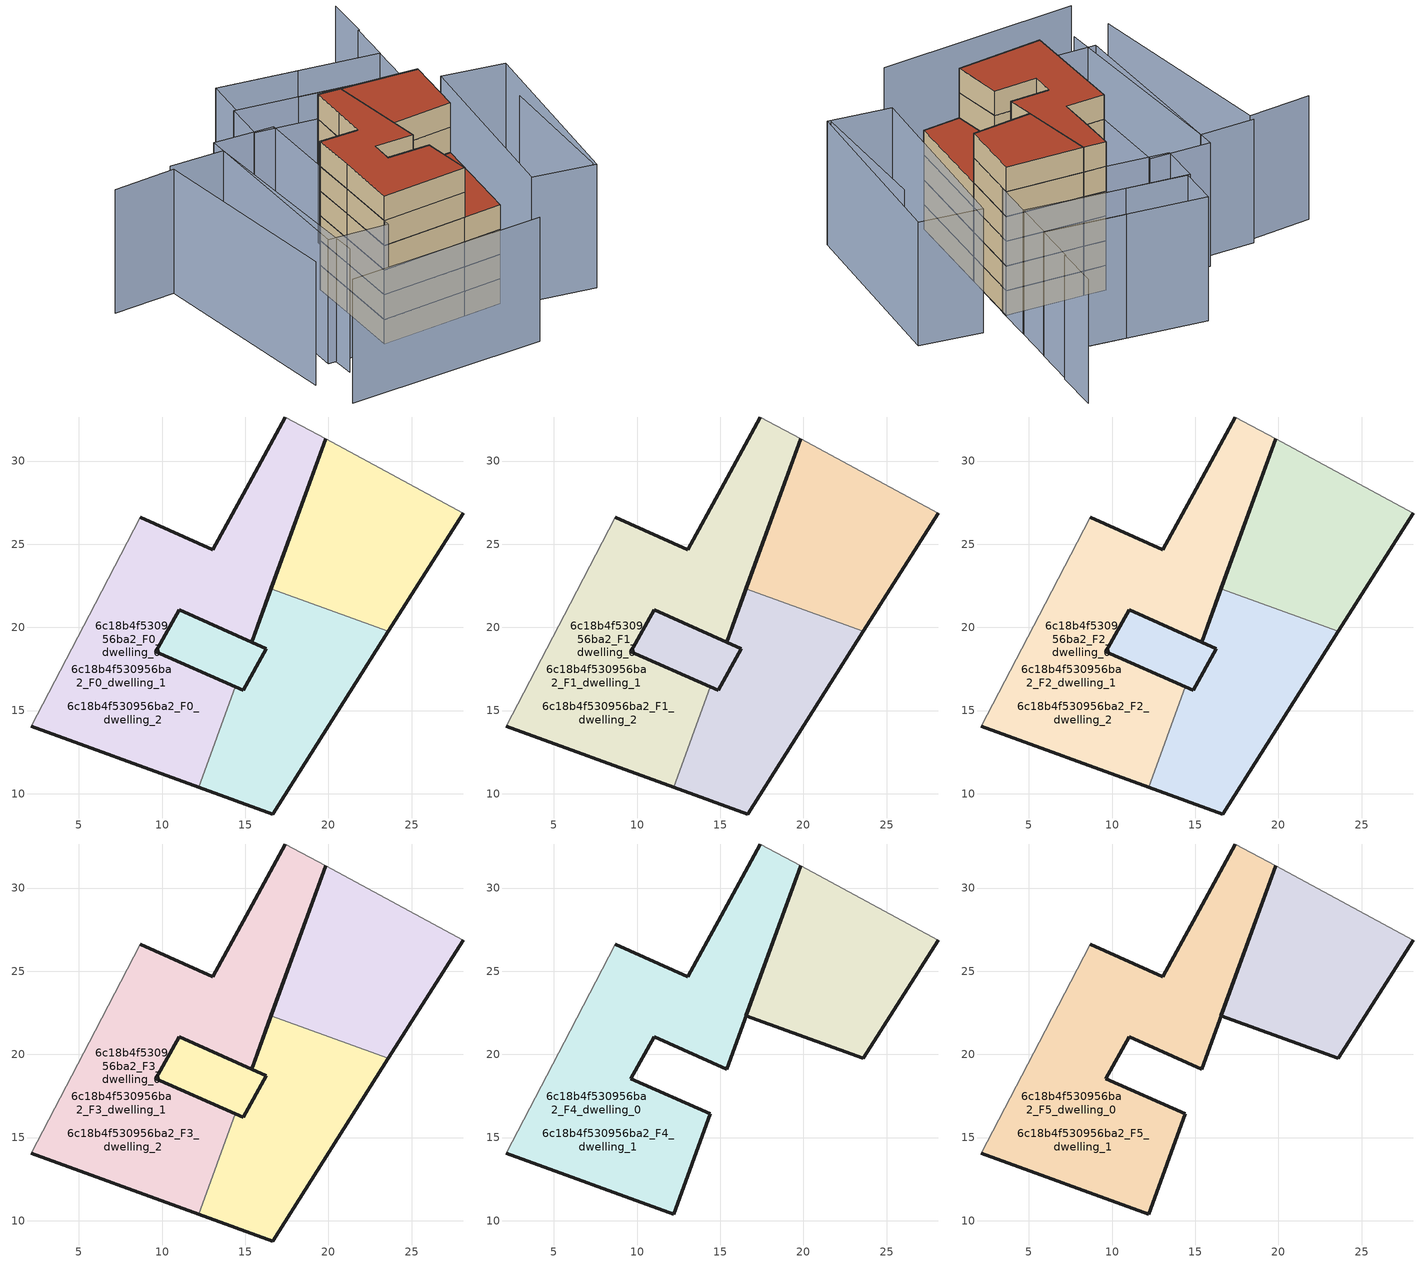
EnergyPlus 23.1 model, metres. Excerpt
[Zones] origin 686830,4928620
6c18b4f530956ba2_F0_dwelling_0
 floor ground (EU_floor_Construction): 12.22,10.39 14.41,16.44 9.62,18.55 11.03,21.07 15.38,19.11 16.55,22.32 19.83,31.34 17.42,32.65 15.06,28.33 13.06,24.66 8.68,26.61 5.98,21.41 2.15,14.06 z0; 23.6,19.76 28.1,26.86 19.83,31.34 16.55,22.32 z0; 16.65,8.78 23.6,19.76 16.55,22.32 15.38,19.11 16.26,18.71 14.89,16.23 14.41,16.44 12.22,10.39 z0; 14.89,16.23 16.26,18.71 15.38,19.11 11.03,21.07 9.62,18.55 14.41,16.44 z0
 wall outside (EU_wall_Construction): 19.83,31.34 15.38,19.11 11.03,21.07 9.62,18.55 14.41,16.44 / 12.22,10.39 2.15,14.06 / 8.68,26.61 13.06,24.66 15.06,28.33 17.42,32.65 z0:3
 wall adiabatic (EU_wall_Construction): 17.42,32.65 19.83,31.34 / 2.15,14.06 5.98,21.41 8.68,26.61 z0:3
 wall to 6c18b4f530956ba2_F0_dwelling_2 (EU_wall_Construction): 14.41,16.44 12.22,10.39 z0:3
6c18b4f530956ba2_F0_dwelling_1
 floor ground (EU_floor_Construction): 12.22,10.39 14.41,16.44 9.62,18.55 11.03,21.07 15.38,19.11 16.55,22.32 19.83,31.34 17.42,32.65 15.06,28.33 13.06,24.66 8.68,26.61 5.98,21.41 2.15,14.06 z0; 23.6,19.76 28.1,26.86 19.83,31.34 16.55,22.32 z0
 wall outside (EU_wall_Construction): 16.55,22.32 19.83,31.34 / 28.1,26.86 23.6,19.76 z0:3
 wall adiabatic (EU_wall_Construction): 19.83,31.34 28.1,26.86 z0:3
 wall to 6c18b4f530956ba2_F0_dwelling_2 (EU_wall_Construction): 23.6,19.76 16.55,22.32 z0:3
6c18b4f530956ba2_F0_dwelling_2
 floor ground (EU_floor_Construction): 12.22,10.39 14.41,16.44 9.62,18.55 11.03,21.07 15.38,19.11 16.55,22.32 19.83,31.34 17.42,32.65 15.06,28.33 13.06,24.66 8.68,26.61 5.98,21.41 2.15,14.06 z0; 16.65,8.78 23.6,19.76 16.55,22.32 15.38,19.11 16.26,18.71 14.89,16.23 14.41,16.44 12.22,10.39 z0; 14.89,16.23 16.26,18.71 15.38,19.11 11.03,21.07 9.62,18.55 14.41,16.44 z0
 wall outside (EU_wall_Construction): 23.6,19.76 16.65,8.78 12.22,10.39 / 14.41,16.44 14.89,16.23 16.26,18.71 15.38,19.11 16.55,22.32 z0:3
6c18b4f530956ba2_F1_dwelling_0
 floor outside (EU_floor_Construction): 14.89,16.23 16.26,18.71 15.38,19.11 11.03,21.07 9.62,18.55 14.41,16.44 z3; 16.65,8.78 23.6,19.76 16.55,22.32 15.38,19.11 16.26,18.71 14.89,16.23 14.41,16.44 12.22,10.39 z3; 23.6,19.76 28.1,26.86 19.83,31.34 16.55,22.32 z3
 floor to 6c18b4f530956ba2_F0_dwelling_0 (EU_floor_Construction): 12.22,10.39 14.41,16.44 9.62,18.55 11.03,21.07 15.38,19.11 16.55,22.32 19.83,31.34 17.42,32.65 15.06,28.33 13.06,24.66 8.68,26.61 5.98,21.41 2.15,14.06 z3
 wall outside (EU_wall_Construction): 19.83,31.34 15.38,19.11 11.03,21.07 9.62,18.55 14.41,16.44 / 12.22,10.39 2.15,14.06 / 8.68,26.61 13.06,24.66 15.06,28.33 17.42,32.65 z3:6
 wall adiabatic (EU_wall_Construction): 17.42,32.65 19.83,31.34 / 2.15,14.06 5.98,21.41 8.68,26.61 z3:6
 wall to 6c18b4f530956ba2_F1_dwelling_2 (EU_wall_Construction): 14.41,16.44 12.22,10.39 z3:6
6c18b4f530956ba2_F1_dwelling_1
 floor outside (EU_floor_Construction): 12.22,10.39 14.41,16.44 9.62,18.55 11.03,21.07 15.38,19.11 16.55,22.32 19.83,31.34 17.42,32.65 15.06,28.33 13.06,24.66 8.68,26.61 5.98,21.41 2.15,14.06 z3
 floor to 6c18b4f530956ba2_F0_dwelling_1 (EU_floor_Construction): 23.6,19.76 28.1,26.86 19.83,31.34 16.55,22.32 z3
 wall outside (EU_wall_Construction): 16.55,22.32 19.83,31.34 / 28.1,26.86 23.6,19.76 z3:6
 wall adiabatic (EU_wall_Construction): 19.83,31.34 28.1,26.86 z3:6
 wall to 6c18b4f530956ba2_F1_dwelling_2 (EU_wall_Construction): 23.6,19.76 16.55,22.32 z3:6
6c18b4f530956ba2_F1_dwelling_2
 floor to 6c18b4f530956ba2_F0_dwelling_2 (EU_floor_Construction): 12.22,10.39 14.41,16.44 9.62,18.55 11.03,21.07 15.38,19.11 16.55,22.32 19.83,31.34 17.42,32.65 15.06,28.33 13.06,24.66 8.68,26.61 5.98,21.41 2.15,14.06 z3; 16.65,8.78 23.6,19.76 16.55,22.32 15.38,19.11 16.26,18.71 14.89,16.23 14.41,16.44 12.22,10.39 z3; 14.89,16.23 16.26,18.71 15.38,19.11 11.03,21.07 9.62,18.55 14.41,16.44 z3
 wall outside (EU_wall_Construction): 23.6,19.76 16.65,8.78 12.22,10.39 / 14.41,16.44 14.89,16.23 16.26,18.71 15.38,19.11 16.55,22.32 z3:6
6c18b4f530956ba2_F2_dwelling_0
 floor outside (EU_floor_Construction): 14.89,16.23 16.26,18.71 15.38,19.11 11.03,21.07 9.62,18.55 14.41,16.44 z6; 16.65,8.78 23.6,19.76 16.55,22.32 15.38,19.11 16.26,18.71 14.89,16.23 14.41,16.44 12.22,10.39 z6; 23.6,19.76 28.1,26.86 19.83,31.34 16.55,22.32 z6
 floor to 6c18b4f530956ba2_F1_dwelling_0 (EU_floor_Construction): 12.22,10.39 14.41,16.44 9.62,18.55 11.03,21.07 15.38,19.11 16.55,22.32 19.83,31.34 17.42,32.65 15.06,28.33 13.06,24.66 8.68,26.61 5.98,21.41 2.15,14.06 z6
 wall outside (EU_wall_Construction): 19.83,31.34 15.38,19.11 11.03,21.07 9.62,18.55 14.41,16.44 / 12.22,10.39 2.15,14.06 / 8.68,26.61 13.06,24.66 15.06,28.33 17.42,32.65 z6:9
 wall adiabatic (EU_wall_Construction): 17.42,32.65 19.83,31.34 / 2.15,14.06 5.98,21.41 8.68,26.61 z6:9
 wall to 6c18b4f530956ba2_F2_dwelling_2 (EU_wall_Construction): 14.41,16.44 12.22,10.39 z6:9
6c18b4f530956ba2_F2_dwelling_1
 floor outside (EU_floor_Construction): 12.22,10.39 14.41,16.44 9.62,18.55 11.03,21.07 15.38,19.11 16.55,22.32 19.83,31.34 17.42,32.65 15.06,28.33 13.06,24.66 8.68,26.61 5.98,21.41 2.15,14.06 z6
 floor to 6c18b4f530956ba2_F1_dwelling_1 (EU_floor_Construction): 23.6,19.76 28.1,26.86 19.83,31.34 16.55,22.32 z6
 wall outside (EU_wall_Construction): 16.55,22.32 19.83,31.34 / 28.1,26.86 23.6,19.76 z6:9
 wall adiabatic (EU_wall_Construction): 19.83,31.34 28.1,26.86 z6:9
 wall to 6c18b4f530956ba2_F2_dwelling_2 (EU_wall_Construction): 23.6,19.76 16.55,22.32 z6:9
6c18b4f530956ba2_F2_dwelling_2
 floor to 6c18b4f530956ba2_F1_dwelling_2 (EU_floor_Construction): 12.22,10.39 14.41,16.44 9.62,18.55 11.03,21.07 15.38,19.11 16.55,22.32 19.83,31.34 17.42,32.65 15.06,28.33 13.06,24.66 8.68,26.61 5.98,21.41 2.15,14.06 z6; 16.65,8.78 23.6,19.76 16.55,22.32 15.38,19.11 16.26,18.71 14.89,16.23 14.41,16.44 12.22,10.39 z6; 14.89,16.23 16.26,18.71 15.38,19.11 11.03,21.07 9.62,18.55 14.41,16.44 z6
 wall outside (EU_wall_Construction): 23.6,19.76 16.65,8.78 12.22,10.39 / 14.41,16.44 14.89,16.23 16.26,18.71 15.38,19.11 16.55,22.32 z6:9
6c18b4f530956ba2_F3_dwelling_0
 floor outside (EU_floor_Construction): 14.89,16.23 16.26,18.71 15.38,19.11 11.03,21.07 9.62,18.55 14.41,16.44 z9; 16.65,8.78 23.6,19.76 16.55,22.32 15.38,19.11 16.26,18.71 14.89,16.23 14.41,16.44 12.22,10.39 z9; 23.6,19.76 28.1,26.86 19.83,31.34 16.55,22.32 z9
 floor to 6c18b4f530956ba2_F2_dwelling_0 (EU_floor_Construction): 12.22,10.39 14.41,16.44 9.62,18.55 11.03,21.07 15.38,19.11 16.55,22.32 19.83,31.34 17.42,32.65 15.06,28.33 13.06,24.66 8.68,26.61 5.98,21.41 2.15,14.06 z9
 wall outside (EU_wall_Construction): 19.83,31.34 15.38,19.11 11.03,21.07 9.62,18.55 14.41,16.44 / 12.22,10.39 2.15,14.06 / 8.68,26.61 13.06,24.66 15.06,28.33 17.42,32.65 z9:12
 wall adiabatic (EU_wall_Construction): 17.42,32.65 19.83,31.34 / 2.15,14.06 5.98,21.41 8.68,26.61 z9:12
 wall to 6c18b4f530956ba2_F3_dwelling_2 (EU_wall_Construction): 14.41,16.44 12.22,10.39 z9:12
 roof outside (EU_floor_Construction): 15.38,19.11 16.26,18.71 14.89,16.23 14.41,16.44 9.62,18.55 11.03,21.07 z12; 23.6,19.76 16.65,8.78 12.22,10.39 14.41,16.44 14.89,16.23 16.26,18.71 15.38,19.11 16.55,22.32 z12
6c18b4f530956ba2_F3_dwelling_1
 floor outside (EU_floor_Construction): 12.22,10.39 14.41,16.44 9.62,18.55 11.03,21.07 15.38,19.11 16.55,22.32 19.83,31.34 17.42,32.65 15.06,28.33 13.06,24.66 8.68,26.61 5.98,21.41 2.15,14.06 z9
 floor to 6c18b4f530956ba2_F2_dwelling_1 (EU_floor_Construction): 23.6,19.76 28.1,26.86 19.83,31.34 16.55,22.32 z9
 wall outside (EU_wall_Construction): 16.55,22.32 19.83,31.34 / 28.1,26.86 23.6,19.76 z9:12
 wall adiabatic (EU_wall_Construction): 19.83,31.34 28.1,26.86 z9:12
 wall to 6c18b4f530956ba2_F3_dwelling_2 (EU_wall_Construction): 23.6,19.76 16.55,22.32 z9:12
6c18b4f530956ba2_F3_dwelling_2
 floor to 6c18b4f530956ba2_F2_dwelling_2 (EU_floor_Construction): 12.22,10.39 14.41,16.44 9.62,18.55 11.03,21.07 15.38,19.11 16.55,22.32 19.83,31.34 17.42,32.65 15.06,28.33 13.06,24.66 8.68,26.61 5.98,21.41 2.15,14.06 z9; 16.65,8.78 23.6,19.76 16.55,22.32 15.38,19.11 16.26,18.71 14.89,16.23 14.41,16.44 12.22,10.39 z9; 14.89,16.23 16.26,18.71 15.38,19.11 11.03,21.07 9.62,18.55 14.41,16.44 z9
 wall outside (EU_wall_Construction): 23.6,19.76 16.65,8.78 12.22,10.39 / 14.41,16.44 14.89,16.23 16.26,18.71 15.38,19.11 16.55,22.32 z9:12
 roof outside (EU_roof_Construction): 19.83,31.34 16.55,22.32 15.38,19.11 11.03,21.07 9.62,18.55 14.41,16.44 12.22,10.39 2.15,14.06 5.98,21.41 8.68,26.61 13.06,24.66 15.06,28.33 17.42,32.65 z12; 23.6,19.76 16.65,8.78 12.22,10.39 14.41,16.44 14.89,16.23 16.26,18.71 15.38,19.11 16.55,22.32 z12; 15.38,19.11 16.26,18.71 14.89,16.23 14.41,16.44 9.62,18.55 11.03,21.07 z12
6c18b4f530956ba2_F4_dwelling_0
 floor outside (EU_floor_Construction): 23.6,19.76 28.1,26.86 19.83,31.34 16.55,22.32 z12
 floor to 6c18b4f530956ba2_F3_dwelling_0 (EU_floor_Construction): 12.22,10.39 14.41,16.44 9.62,18.55 11.03,21.07 15.38,19.11 16.55,22.32 19.83,31.34 17.42,32.65 15.06,28.33 13.06,24.66 8.68,26.61 5.98,21.41 2.15,14.06 z12
 wall outside (EU_wall_Construction): 19.83,31.34 15.38,19.11 11.03,21.07 9.62,18.55 14.41,16.44 12.22,10.39 2.15,14.06 / 8.68,26.61 13.06,24.66 15.06,28.33 17.42,32.65 z12:15
 wall adiabatic (EU_wall_Construction): 17.42,32.65 19.83,31.34 / 2.15,14.06 5.98,21.41 8.68,26.61 z12:15
6c18b4f530956ba2_F4_dwelling_1
 floor to 6c18b4f530956ba2_F3_dwelling_1 (EU_floor_Construction): 12.22,10.39 14.41,16.44 9.62,18.55 11.03,21.07 15.38,19.11 16.55,22.32 19.83,31.34 17.42,32.65 15.06,28.33 13.06,24.66 8.68,26.61 5.98,21.41 2.15,14.06 z12; 23.6,19.76 28.1,26.86 19.83,31.34 16.55,22.32 z12
 wall outside (EU_wall_Construction): 28.1,26.86 23.6,19.76 16.55,22.32 19.83,31.34 z12:15
 wall adiabatic (EU_wall_Construction): 19.83,31.34 28.1,26.86 z12:15
6c18b4f530956ba2_F5_dwelling_0
 floor outside (EU_floor_Construction): 12.22,10.39 14.41,16.44 9.62,18.55 11.03,21.07 15.38,19.11 16.55,22.32 19.83,31.34 17.42,32.65 15.06,28.33 13.06,24.66 8.68,26.61 5.98,21.41 2.15,14.06 z15; 23.6,19.76 28.1,26.86 19.83,31.34 16.55,22.32 z15
 wall outside (EU_wall_Construction): 19.83,31.34 15.38,19.11 11.03,21.07 9.62,18.55 14.41,16.44 12.22,10.39 2.15,14.06 / 8.68,26.61 13.06,24.66 15.06,28.33 17.42,32.65 z15:18
 wall adiabatic (EU_wall_Construction): 17.42,32.65 19.83,31.34 / 2.15,14.06 5.98,21.41 8.68,26.61 z15:18
 roof outside (EU_roof_Construction): 19.83,31.34 16.55,22.32 15.38,19.11 11.03,21.07 9.62,18.55 14.41,16.44 12.22,10.39 2.15,14.06 5.98,21.41 8.68,26.61 13.06,24.66 15.06,28.33 17.42,32.65 z18; 28.1,26.86 23.6,19.76 16.55,22.32 19.83,31.34 z18
6c18b4f530956ba2_F5_dwelling_1
 floor to 6c18b4f530956ba2_F4_dwelling_1 (EU_floor_Construction): 12.22,10.39 14.41,16.44 9.62,18.55 11.03,21.07 15.38,19.11 16.55,22.32 19.83,31.34 17.42,32.65 15.06,28.33 13.06,24.66 8.68,26.61 5.98,21.41 2.15,14.06 z15; 23.6,19.76 28.1,26.86 19.83,31.34 16.55,22.32 z15
 wall outside (EU_wall_Construction): 28.1,26.86 23.6,19.76 16.55,22.32 19.83,31.34 z15:18
 wall adiabatic (EU_wall_Construction): 19.83,31.34 28.1,26.86 z15:18
 roof outside (EU_roof_Construction): 19.83,31.34 16.55,22.32 15.38,19.11 11.03,21.07 9.62,18.55 14.41,16.44 12.22,10.39 2.15,14.06 5.98,21.41 8.68,26.61 13.06,24.66 15.06,28.33 17.42,32.65 z18; 28.1,26.86 23.6,19.76 16.55,22.32 19.83,31.34 z18
shading: -0.14,39.96 5.88,37.13 / 5.88,37.13 -5.14,13.69 / -7.82,41.94 -0.56,39.23 / -0.56,39.23 -9.55,15.14 / 36.53,40.06 33.45,35.21 / 33.45,35.21 17.19,45.53 / 39.74,45.06 36.62,40 / -10.75,9.64 11.91,0.6 / 25.21,2.59 33.65,17.47 / 13.36,35.61 1.76,13.29 / 1.76,13.29 -4.76,16.68 / -4.76,16.68 6.85,38.99 / 6.85,38.99 13.36,35.61 / 13.99,41.16 30.58,30.77 / 30.58,30.77 27.72,26.2 / 27.72,26.2 11.13,36.59 / 11.13,36.59 13.99,41.16 / 17.17,45.54 33.43,35.22 / 33.43,35.22 30.56,30.7 / 30.56,30.7 14.3,41.02 / 14.3,41.02 17.17,45.54 / 38.95,22.78 25.25,2.11 / 25.25,2.11 18.97,6.28 / 18.97,6.28 32.66,26.94 / 32.66,26.94 38.95,22.78 z0:15
[Building]
EU S2 Campaign: North Axis=0; Terrain=City; Solar Distribution=FullExterior
[Site:Location]
Bologna: Latitude=44.5; Longitude=11.25; Time Zone=1; Elevation=37
[SizingPeriod:WeatherFileDays]
AnnualSizingPeriod: Begin Month=1; Begin Day of Month=1; End Month=12; End Day of Month=31; Day of Week for Start Day=Monday; Use Weather File Daylight Saving Period=No; Use Weather File Rain and Snow Indicators=No
[MATERIAL]
EU_InternalMass_Material: Roughness=MediumRough; Thickness=0.1; Conductivity=1; Density=1800; Specific Heat=900; Thermal Absorptance=0.9; Solar Absorptance=0.7; Visible Absorptance=0.7
[MATERIAL:NOMASS] Roughness=MediumRough; Thermal Absorptance=0.9; Solar Absorptance=0.7; Visible Absorptance=0.7
Name | Thermal Resistance
EU_wall_NoMass | 0.905828
EU_roof_NoMass | 0.37593
EU_floor_NoMass | 0.67114
[CONSTRUCTION]
EU_wall_Construction: EU_wall_NoMass
EU_roof_Construction: EU_roof_NoMass
EU_floor_Construction: EU_floor_NoMass
EU_InternalMass_Construction: EU_InternalMass_Material
[ZONE] Type=1; Multiplier=1; Ceiling Height=autocalculate; Floor Area=autocalculate; Part of Total Floor Area=Yes
Name | Volume
6c18b4f530956ba2_F0_dwelling_0; 6c18b4f530956ba2_F1_dwelling_0; 6c18b4f530956ba2_F2_dwelling_0; 6c18b4f530956ba2_F3_dwelling_0 | 954.331
6c18b4f530956ba2_F4_dwelling_0; 6c18b4f530956ba2_F5_dwelling_0; 6c18b4f530956ba2_F0_dwelling_1 | 678.905
6c18b4f530956ba2_F1_dwelling_1; 6c18b4f530956ba2_F2_dwelling_1; 6c18b4f530956ba2_F3_dwelling_1; 6c18b4f530956ba2_F4_dwelling_1; 6c18b4f530956ba2_F5_dwelling_1 | 678.903
6c18b4f530956ba2_F0_dwelling_2 | 728.031
6c18b4f530956ba2_F1_dwelling_2; 6c18b4f530956ba2_F2_dwelling_2; 6c18b4f530956ba2_F3_dwelling_2 | 728.03
[INTERNALMASS] Construction=EU_InternalMass_Construction
Name | Zone or ZoneList | Surface Area
6c18b4f530956ba2_F0_dwelling_0_EU_InternalMass | 6c18b4f530956ba2_F0_dwelling_0 | 150.868
6c18b4f530956ba2_F0_dwelling_1_EU_InternalMass | 6c18b4f530956ba2_F0_dwelling_1 | 75.435
6c18b4f530956ba2_F0_dwelling_2_EU_InternalMass | 6c18b4f530956ba2_F0_dwelling_2 | 75.4347
6c18b4f530956ba2_F1_dwelling_0_EU_InternalMass | 6c18b4f530956ba2_F1_dwelling_0 | 150.868
6c18b4f530956ba2_F1_dwelling_1_EU_InternalMass | 6c18b4f530956ba2_F1_dwelling_1 | 75.435
6c18b4f530956ba2_F1_dwelling_2_EU_InternalMass | 6c18b4f530956ba2_F1_dwelling_2 | 75.4347
6c18b4f530956ba2_F2_dwelling_0_EU_InternalMass | 6c18b4f530956ba2_F2_dwelling_0 | 150.868
6c18b4f530956ba2_F2_dwelling_1_EU_InternalMass | 6c18b4f530956ba2_F2_dwelling_1 | 75.435
6c18b4f530956ba2_F2_dwelling_2_EU_InternalMass | 6c18b4f530956ba2_F2_dwelling_2 | 75.4347
6c18b4f530956ba2_F3_dwelling_0_EU_InternalMass | 6c18b4f530956ba2_F3_dwelling_0 | 150.868
6c18b4f530956ba2_F3_dwelling_1_EU_InternalMass | 6c18b4f530956ba2_F3_dwelling_1 | 75.435
6c18b4f530956ba2_F3_dwelling_2_EU_InternalMass | 6c18b4f530956ba2_F3_dwelling_2 | 75.4347
6c18b4f530956ba2_F4_dwelling_0_EU_InternalMass | 6c18b4f530956ba2_F4_dwelling_0 | 150.868
6c18b4f530956ba2_F4_dwelling_1_EU_InternalMass | 6c18b4f530956ba2_F4_dwelling_1 | 150.873
6c18b4f530956ba2_F5_dwelling_0_EU_InternalMass | 6c18b4f530956ba2_F5_dwelling_0 | 150.868
6c18b4f530956ba2_F5_dwelling_1_EU_InternalMass | 6c18b4f530956ba2_F5_dwelling_1 | 150.873
[OTHEREQUIPMENT] Fuel Type=Electricity; Design Level Calculation Method=Watts/Area; Power per Zone Floor Area=1; Fraction Latent=0; Fraction Radiant=0; Fraction Lost=0; Carbon Dioxide Generation Rate=0; EndUse Subcategory=EU_Step8_InternalGains
Name | Zone or ZoneList or Space or SpaceList | Schedule
EU_Step8_InternalGain_6c18b4f530956ba2_F0_dwelling_0_f000 | 6c18b4f530956ba2_F0_dwelling_0 | EU_Step8_GainSchedule_6c18b4f530956ba2_F0_dwelling_0_f000
EU_Step8_InternalGain_6c18b4f530956ba2_F0_dwelling_1_f000 | 6c18b4f530956ba2_F0_dwelling_1 | EU_Step8_GainSchedule_6c18b4f530956ba2_F0_dwelling_1_f000
EU_Step8_InternalGain_6c18b4f530956ba2_F0_dwelling_2_f000 | 6c18b4f530956ba2_F0_dwelling_2 | EU_Step8_GainSchedule_6c18b4f530956ba2_F0_dwelling_2_f000
EU_Step8_InternalGain_6c18b4f530956ba2_F1_dwelling_0_f000 | 6c18b4f530956ba2_F1_dwelling_0 | EU_Step8_GainSchedule_6c18b4f530956ba2_F1_dwelling_0_f000
EU_Step8_InternalGain_6c18b4f530956ba2_F1_dwelling_1_f000 | 6c18b4f530956ba2_F1_dwelling_1 | EU_Step8_GainSchedule_6c18b4f530956ba2_F1_dwelling_1_f000
EU_Step8_InternalGain_6c18b4f530956ba2_F1_dwelling_2_f000 | 6c18b4f530956ba2_F1_dwelling_2 | EU_Step8_GainSchedule_6c18b4f530956ba2_F1_dwelling_2_f000
EU_Step8_InternalGain_6c18b4f530956ba2_F2_dwelling_0_f000 | 6c18b4f530956ba2_F2_dwelling_0 | EU_Step8_GainSchedule_6c18b4f530956ba2_F2_dwelling_0_f000
EU_Step8_InternalGain_6c18b4f530956ba2_F2_dwelling_1_f000 | 6c18b4f530956ba2_F2_dwelling_1 | EU_Step8_GainSchedule_6c18b4f530956ba2_F2_dwelling_1_f000
EU_Step8_InternalGain_6c18b4f530956ba2_F2_dwelling_2_f000 | 6c18b4f530956ba2_F2_dwelling_2 | EU_Step8_GainSchedule_6c18b4f530956ba2_F2_dwelling_2_f000
EU_Step8_InternalGain_6c18b4f530956ba2_F3_dwelling_0_f000 | 6c18b4f530956ba2_F3_dwelling_0 | EU_Step8_GainSchedule_6c18b4f530956ba2_F3_dwelling_0_f000
EU_Step8_InternalGain_6c18b4f530956ba2_F3_dwelling_1_f000 | 6c18b4f530956ba2_F3_dwelling_1 | EU_Step8_GainSchedule_6c18b4f530956ba2_F3_dwelling_1_f000
EU_Step8_InternalGain_6c18b4f530956ba2_F3_dwelling_2_f000 | 6c18b4f530956ba2_F3_dwelling_2 | EU_Step8_GainSchedule_6c18b4f530956ba2_F3_dwelling_2_f000
EU_Step8_InternalGain_6c18b4f530956ba2_F4_dwelling_0_f000 | 6c18b4f530956ba2_F4_dwelling_0 | EU_Step8_GainSchedule_6c18b4f530956ba2_F4_dwelling_0_f000
EU_Step8_InternalGain_6c18b4f530956ba2_F4_dwelling_1_f000 | 6c18b4f530956ba2_F4_dwelling_1 | EU_Step8_GainSchedule_6c18b4f530956ba2_F4_dwelling_1_f000
EU_Step8_InternalGain_6c18b4f530956ba2_F5_dwelling_0_f000 | 6c18b4f530956ba2_F5_dwelling_0 | EU_Step8_GainSchedule_6c18b4f530956ba2_F5_dwelling_0_f000
EU_Step8_InternalGain_6c18b4f530956ba2_F5_dwelling_1_f000 | 6c18b4f530956ba2_F5_dwelling_1 | EU_Step8_GainSchedule_6c18b4f530956ba2_F5_dwelling_1_f000
[ZONEVENTILATION:DESIGNFLOWRATE] Schedule=EU_AlwaysOn; Design Flow Rate Calculation Method=AirChanges/Hour; Air Changes per Hour=0.73129; Ventilation Type=Natural; Fan Pressure Rise=0; Fan Total Efficiency=1; Constant Term Coefficient=1; Temperature Term Coefficient=0; Velocity Term Coefficient=0; Velocity Squared Term Coefficient=0; Minimum Indoor Temperature=-100; Maximum Indoor Temperature=100; Delta Temperature=-100; Minimum Outdoor Temperature=-100; Maximum Outdoor Temperature=100; Maximum Wind Speed=40
Name | Zone or ZoneList or Space or SpaceList
EU_ConstantAir_6c18b4f530956ba2_F0_dwelling_0 | 6c18b4f530956ba2_F0_dwelling_0
EU_ConstantAir_6c18b4f530956ba2_F0_dwelling_1 | 6c18b4f530956ba2_F0_dwelling_1
EU_ConstantAir_6c18b4f530956ba2_F0_dwelling_2 | 6c18b4f530956ba2_F0_dwelling_2
EU_ConstantAir_6c18b4f530956ba2_F1_dwelling_0 | 6c18b4f530956ba2_F1_dwelling_0
EU_ConstantAir_6c18b4f530956ba2_F1_dwelling_1 | 6c18b4f530956ba2_F1_dwelling_1
EU_ConstantAir_6c18b4f530956ba2_F1_dwelling_2 | 6c18b4f530956ba2_F1_dwelling_2
EU_ConstantAir_6c18b4f530956ba2_F2_dwelling_0 | 6c18b4f530956ba2_F2_dwelling_0
EU_ConstantAir_6c18b4f530956ba2_F2_dwelling_1 | 6c18b4f530956ba2_F2_dwelling_1
EU_ConstantAir_6c18b4f530956ba2_F2_dwelling_2 | 6c18b4f530956ba2_F2_dwelling_2
EU_ConstantAir_6c18b4f530956ba2_F3_dwelling_0 | 6c18b4f530956ba2_F3_dwelling_0
EU_ConstantAir_6c18b4f530956ba2_F3_dwelling_1 | 6c18b4f530956ba2_F3_dwelling_1
EU_ConstantAir_6c18b4f530956ba2_F3_dwelling_2 | 6c18b4f530956ba2_F3_dwelling_2
EU_ConstantAir_6c18b4f530956ba2_F4_dwelling_0 | 6c18b4f530956ba2_F4_dwelling_0
EU_ConstantAir_6c18b4f530956ba2_F4_dwelling_1 | 6c18b4f530956ba2_F4_dwelling_1
EU_ConstantAir_6c18b4f530956ba2_F5_dwelling_0 | 6c18b4f530956ba2_F5_dwelling_0
EU_ConstantAir_6c18b4f530956ba2_F5_dwelling_1 | 6c18b4f530956ba2_F5_dwelling_1
[HVACTEMPLATE:THERMOSTAT] Constant Heating Setpoint=20; Constant Cooling Setpoint=50
EU_HeatOnly_6c18b4f530956ba2_F0_dwelling_0; EU_HeatOnly_6c18b4f530956ba2_F0_dwelling_1; EU_HeatOnly_6c18b4f530956ba2_F0_dwelling_2; EU_HeatOnly_6c18b4f530956ba2_F1_dwelling_0; EU_HeatOnly_6c18b4f530956ba2_F1_dwelling_1; EU_HeatOnly_6c18b4f530956ba2_F1_dwelling_2; EU_HeatOnly_6c18b4f530956ba2_F2_dwelling_0; EU_HeatOnly_6c18b4f530956ba2_F2_dwelling_1; EU_HeatOnly_6c18b4f530956ba2_F2_dwelling_2; EU_HeatOnly_6c18b4f530956ba2_F3_dwelling_0; EU_HeatOnly_6c18b4f530956ba2_F3_dwelling_1; EU_HeatOnly_6c18b4f530956ba2_F3_dwelling_2; EU_HeatOnly_6c18b4f530956ba2_F4_dwelling_0; EU_HeatOnly_6c18b4f530956ba2_F4_dwelling_1; EU_HeatOnly_6c18b4f530956ba2_F5_dwelling_0; EU_HeatOnly_6c18b4f530956ba2_F5_dwelling_1
[HVACTEMPLATE:ZONE:IDEALLOADSAIRSYSTEM] System Availability Schedule=EU_AlwaysOn; Maximum Heating Supply Air Temperature=50; Minimum Cooling Supply Air Temperature=13; Maximum Heating Supply Air Humidity Ratio=0.0156; Minimum Cooling Supply Air Humidity Ratio=0.0077; Heating Limit=NoLimit; Cooling Limit=NoLimit; Heating Availability Schedule=EU_AlwaysOn; Cooling Availability Schedule=EU_CoolingOff; Dehumidification Control Type=ConstantSensibleHeatRatio; Cooling Sensible Heat Ratio=0.7; Dehumidification Setpoint=60; Humidification Control Type=None; Humidification Setpoint=30; Outdoor Air Method=None; Outdoor Air Flow Rate per Person=0.00944; Outdoor Air Flow Rate per Zone Floor Area=0; Outdoor Air Flow Rate per Zone=0; Demand Controlled Ventilation Type=None; Outdoor Air Economizer Type=NoEconomizer; Heat Recovery Type=None; Sensible Heat Recovery Effectiveness=0.7; Latent Heat Recovery Effectiveness=0.65
Name | Template Thermostat
6c18b4f530956ba2_F0_dwelling_0 | EU_HeatOnly_6c18b4f530956ba2_F0_dwelling_0
6c18b4f530956ba2_F0_dwelling_1 | EU_HeatOnly_6c18b4f530956ba2_F0_dwelling_1
6c18b4f530956ba2_F0_dwelling_2 | EU_HeatOnly_6c18b4f530956ba2_F0_dwelling_2
6c18b4f530956ba2_F1_dwelling_0 | EU_HeatOnly_6c18b4f530956ba2_F1_dwelling_0
6c18b4f530956ba2_F1_dwelling_1 | EU_HeatOnly_6c18b4f530956ba2_F1_dwelling_1
6c18b4f530956ba2_F1_dwelling_2 | EU_HeatOnly_6c18b4f530956ba2_F1_dwelling_2
6c18b4f530956ba2_F2_dwelling_0 | EU_HeatOnly_6c18b4f530956ba2_F2_dwelling_0
6c18b4f530956ba2_F2_dwelling_1 | EU_HeatOnly_6c18b4f530956ba2_F2_dwelling_1
6c18b4f530956ba2_F2_dwelling_2 | EU_HeatOnly_6c18b4f530956ba2_F2_dwelling_2
6c18b4f530956ba2_F3_dwelling_0 | EU_HeatOnly_6c18b4f530956ba2_F3_dwelling_0
6c18b4f530956ba2_F3_dwelling_1 | EU_HeatOnly_6c18b4f530956ba2_F3_dwelling_1
6c18b4f530956ba2_F3_dwelling_2 | EU_HeatOnly_6c18b4f530956ba2_F3_dwelling_2
6c18b4f530956ba2_F4_dwelling_0 | EU_HeatOnly_6c18b4f530956ba2_F4_dwelling_0
6c18b4f530956ba2_F4_dwelling_1 | EU_HeatOnly_6c18b4f530956ba2_F4_dwelling_1
6c18b4f530956ba2_F5_dwelling_0 | EU_HeatOnly_6c18b4f530956ba2_F5_dwelling_0
6c18b4f530956ba2_F5_dwelling_1 | EU_HeatOnly_6c18b4f530956ba2_F5_dwelling_1
[SIZING:ZONE] Zone Cooling Design Supply Air Temperature Input Method=SupplyAirTemperature; Zone Cooling Design Supply Air Temperature=13; Zone Heating Design Supply Air Temperature Input Method=SupplyAirTemperature; Zone Heating Design Supply Air Temperature=50; Zone Cooling Design Supply Air Humidity Ratio=0.008; Zone Heating Design Supply Air Humidity Ratio=0.008; Cooling Design Air Flow Method=DesignDay; Cooling Design Air Flow Rate=0; Cooling Minimum Air Flow per Zone Floor Area=0.000762; Cooling Minimum Air Flow=0; Cooling Minimum Air Flow Fraction=0.2; Heating Design Air Flow Method=DesignDay; Heating Design Air Flow Rate=0; Heating Maximum Air Flow per Zone Floor Area=0.002032; Heating Maximum Air Flow=0.141576; Heating Maximum Air Flow Fraction=0.3; Account for Dedicated Outdoor Air System=No; Dedicated Outdoor Air System Control Strategy=NeutralSupplyAir; Dedicated Outdoor Air Low Setpoint Temperature for Design=autosize; Dedicated Outdoor Air High Setpoint Temperature for Design=autosize; Zone Load Sizing Method=Sensible Load Only No Latent Load; Zone Latent Cooling Design Supply Air Humidity Ratio Input Method=HumidityRatioDifference; Zone Cooling Design Supply Air Humidity Ratio Difference=0.005; Zone Latent Heating Design Supply Air Humidity Ratio Input Method=HumidityRatioDifference; Zone Humidification Design Supply Air Humidity Ratio Difference=0.005
6c18b4f530956ba2_F0_dwelling_0; 6c18b4f530956ba2_F0_dwelling_1; 6c18b4f530956ba2_F0_dwelling_2; 6c18b4f530956ba2_F1_dwelling_0; 6c18b4f530956ba2_F1_dwelling_1; 6c18b4f530956ba2_F1_dwelling_2; 6c18b4f530956ba2_F2_dwelling_0; 6c18b4f530956ba2_F2_dwelling_1; 6c18b4f530956ba2_F2_dwelling_2; 6c18b4f530956ba2_F3_dwelling_0; 6c18b4f530956ba2_F3_dwelling_1; 6c18b4f530956ba2_F3_dwelling_2; 6c18b4f530956ba2_F4_dwelling_0; 6c18b4f530956ba2_F4_dwelling_1; 6c18b4f530956ba2_F5_dwelling_0; 6c18b4f530956ba2_F5_dwelling_1
[SCHEDULE:CONSTANT]
Name | Hourly Value
EU_AlwaysOn | 1
EU_CoolingOff | 0
[SCHEDULE:FILE] Column Number=1; Rows to Skip at Top=0; Number of Hours of Data=8760; Column Separator=Comma; Interpolate to Timestep=No; Minutes per Item=60; Adjust Schedule for Daylight Savings=Yes
Name | File
EU_Step8_GainSchedule_6c18b4f530956ba2_F0_dwelling_0_f000 | ../../schedules/6c18b4f530956ba2/6c18b4f530956ba2_F0_dwelling_0_f000_gain.csv
EU_Step8_GainSchedule_6c18b4f530956ba2_F0_dwelling_1_f000 | ../../schedules/6c18b4f530956ba2/6c18b4f530956ba2_F0_dwelling_1_f000_gain.csv
EU_Step8_GainSchedule_6c18b4f530956ba2_F0_dwelling_2_f000 | ../../schedules/6c18b4f530956ba2/6c18b4f530956ba2_F0_dwelling_2_f000_gain.csv
EU_Step8_GainSchedule_6c18b4f530956ba2_F1_dwelling_0_f000 | ../../schedules/6c18b4f530956ba2/6c18b4f530956ba2_F1_dwelling_0_f000_gain.csv
EU_Step8_GainSchedule_6c18b4f530956ba2_F1_dwelling_1_f000 | ../../schedules/6c18b4f530956ba2/6c18b4f530956ba2_F1_dwelling_1_f000_gain.csv
EU_Step8_GainSchedule_6c18b4f530956ba2_F1_dwelling_2_f000 | ../../schedules/6c18b4f530956ba2/6c18b4f530956ba2_F1_dwelling_2_f000_gain.csv
EU_Step8_GainSchedule_6c18b4f530956ba2_F2_dwelling_0_f000 | ../../schedules/6c18b4f530956ba2/6c18b4f530956ba2_F2_dwelling_0_f000_gain.csv
EU_Step8_GainSchedule_6c18b4f530956ba2_F2_dwelling_1_f000 | ../../schedules/6c18b4f530956ba2/6c18b4f530956ba2_F2_dwelling_1_f000_gain.csv
EU_Step8_GainSchedule_6c18b4f530956ba2_F2_dwelling_2_f000 | ../../schedules/6c18b4f530956ba2/6c18b4f530956ba2_F2_dwelling_2_f000_gain.csv
EU_Step8_GainSchedule_6c18b4f530956ba2_F3_dwelling_0_f000 | ../../schedules/6c18b4f530956ba2/6c18b4f530956ba2_F3_dwelling_0_f000_gain.csv
EU_Step8_GainSchedule_6c18b4f530956ba2_F3_dwelling_1_f000 | ../../schedules/6c18b4f530956ba2/6c18b4f530956ba2_F3_dwelling_1_f000_gain.csv
EU_Step8_GainSchedule_6c18b4f530956ba2_F3_dwelling_2_f000 | ../../schedules/6c18b4f530956ba2/6c18b4f530956ba2_F3_dwelling_2_f000_gain.csv
EU_Step8_GainSchedule_6c18b4f530956ba2_F4_dwelling_0_f000 | ../../schedules/6c18b4f530956ba2/6c18b4f530956ba2_F4_dwelling_0_f000_gain.csv
EU_Step8_GainSchedule_6c18b4f530956ba2_F4_dwelling_1_f000 | ../../schedules/6c18b4f530956ba2/6c18b4f530956ba2_F4_dwelling_1_f000_gain.csv
EU_Step8_GainSchedule_6c18b4f530956ba2_F5_dwelling_0_f000 | ../../schedules/6c18b4f530956ba2/6c18b4f530956ba2_F5_dwelling_0_f000_gain.csv
EU_Step8_GainSchedule_6c18b4f530956ba2_F5_dwelling_1_f000 | ../../schedules/6c18b4f530956ba2/6c18b4f530956ba2_F5_dwelling_1_f000_gain.csv
